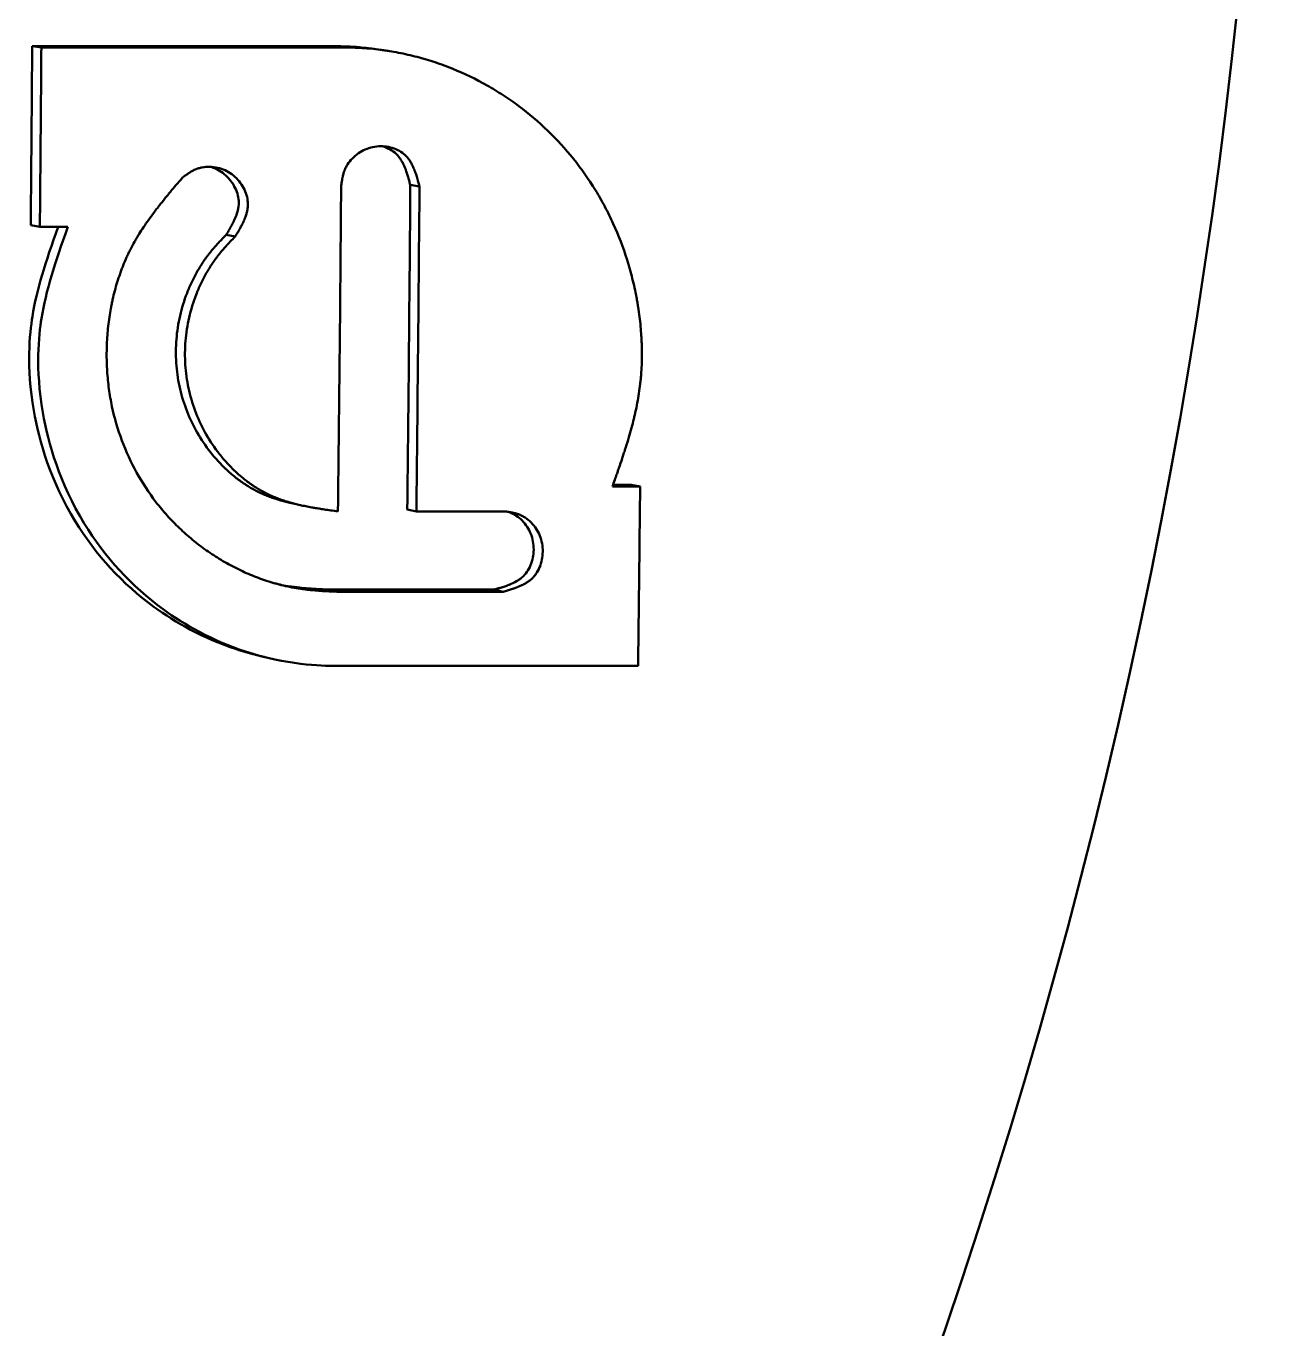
# Model space of a CAD drawing. Header units: millimetres. Extents: x 1510 to 10524, y 7125 to 13164.
# Drawn here: x 5018.363 to 5021.382, y 10989.969 to 10993.131 of the extents above; entities that cross this region are included whole.
import ezdxf

# ---------------------------------------------------------------- set-up
doc = ezdxf.new("R2010")
doc.units = ezdxf.units.MM
doc.header["$LTSCALE"] = 4
doc.layers.add('Visible (ISO)', color=7, linetype='Continuous', lineweight=50)

msp = doc.modelspace()

# ---------------------------------------------------------------- linework, layer by layer
at = {"layer": 'Visible (ISO)'}
for p, q in [((5018.3778, 10993.0821), (5018.4001, 10993.079)), ((5019.2021, 10993.0762), (5019.2244, 10993.0732)), ((5019.2956, 10992.7452), (5019.3179, 10992.7418)), ((5018.3744, 10992.6474), (5018.3965, 10992.6434)), ((5018.8486, 10992.624), (5018.8708, 10992.6202)), ((5019.8313, 10992.0178), (5019.8533, 10992.0132)), ((5019.0293, 10991.9681), (5019.0073, 10991.973)), ((5019.2883, 10991.9579), (5019.3103, 10991.9531)), ((5019.0959, 10991.7632), (5019.1178, 10991.758)), ((5019.4988, 10991.7631), (5019.5207, 10991.7581)), ((5018.9408, 10991.5998), (5018.919, 10991.6053))]:
    msp.add_line(p, q, dxfattribs=at)
msp.add_arc((5006.8819, 10994.6859), 14.5, 327.76905, 32.23095, dxfattribs=at)
for centre, major_axis, ratio, start_param, end_param in [((5018.5756, 11028.5379), (-3.1098, -35.7662), 0.974939, 0.083832, 0.085764), ((5019.9742, 11026.9986), (-3.523, -34.8117), 0.975137, 0.097945, 0.099224), ((5019.9847, 11026.9986), (-3.5174, -34.8169), 0.97514, 0.097413, 0.099384)]:
    msp.add_ellipse(centre, major_axis=major_axis, ratio=ratio, start_param=start_param, end_param=end_param, dxfattribs=at)
for points, knots in [([(5018.3744, 10992.6474), (5018.375, 10992.7198), (5018.3756, 10992.7923), (5018.3768, 10992.9372), (5018.3773, 10993.0097), (5018.3778, 10993.0821)], [-0.4348886, -0.4348886, -0.4348886, -0.4348886, -0.2174651, -0.2174651, 0, 0, 0, 0]), ([(5018.3965, 10992.6434), (5018.3972, 10992.716), (5018.3978, 10992.7886), (5018.399, 10992.9338), (5018.3996, 10993.0064), (5018.4001, 10993.079)], [-0.4358337, -0.4358337, -0.4358337, -0.4358337, -0.2179169, -0.2179169, 0, 0, 0, 0]), ([(5019.1089, 10993.0821), (5019.114, 10993.082), (5019.1184, 10993.0819), (5019.1222, 10993.0819), (5019.1253, 10993.0818), (5019.1279, 10993.0818), (5019.1302, 10993.0817), (5019.1307, 10993.0817), (5019.131, 10993.0817), (5019.1317, 10993.0817), (5019.1321, 10993.0817), (5019.1327, 10993.0816), (5019.1332, 10993.0816), (5019.1337, 10993.0816), (5019.1342, 10993.0816), (5019.1346, 10993.0816), (5019.1357, 10993.0816), (5019.1366, 10993.0815), (5019.1375, 10993.0815), (5019.1397, 10993.0814), (5019.1416, 10993.0813), (5019.1433, 10993.0813), (5019.1472, 10993.0811), (5019.1502, 10993.081), (5019.1545, 10993.0807), (5019.1582, 10993.0805), (5019.162, 10993.0802), (5019.1658, 10993.0799), (5019.1696, 10993.0796), (5019.1733, 10993.0793), (5019.1771, 10993.079), (5019.1847, 10993.0783), (5019.1925, 10993.0774), (5019.2, 10993.0764), (5019.2007, 10993.0763), (5019.2014, 10993.0763), (5019.2021, 10993.0762)], [0, 0, 0, 0, 0.0078125, 0.0078125, 0.0078125, 0.01415617, 0.01415617, 0.01415617, 0.015625, 0.015625, 0.015625, 0.01628865, 0.01628865, 0.01628865, 0.0169933, 0.0169933, 0.0169933, 0.01854451, 0.01854451, 0.01854451, 0.02234058, 0.02234058, 0.02234058, 0.03125, 0.03125, 0.03125, 0.03903103, 0.03903103, 0.03903103, 0.0468777, 0.0468777, 0.0468777, 0.0625, 0.0625, 0.0625, 0.0640165, 0.0640165, 0.0640165, 0.0640165]), ([(5019.1312, 10993.0792), (5019.1413, 10993.079), (5019.1488, 10993.0789), (5019.154, 10993.0787), (5019.1543, 10993.0787), (5019.155, 10993.0787), (5019.1555, 10993.0787), (5019.156, 10993.0787), (5019.1565, 10993.0787), (5019.1569, 10993.0787), (5019.1579, 10993.0786), (5019.1589, 10993.0786), (5019.1598, 10993.0786), (5019.1618, 10993.0785), (5019.1637, 10993.0784), (5019.1656, 10993.0784), (5019.1694, 10993.0782), (5019.1731, 10993.078), (5019.1768, 10993.0778), (5019.1805, 10993.0776), (5019.1843, 10993.0773), (5019.1881, 10993.077), (5019.1919, 10993.0767), (5019.1956, 10993.0764), (5019.1994, 10993.0761), (5019.207, 10993.0753), (5019.2146, 10993.0745), (5019.2223, 10993.0735), (5019.2261, 10993.073), (5019.2298, 10993.0725), (5019.2335, 10993.072), (5019.2372, 10993.0715), (5019.241, 10993.0709), (5019.2447, 10993.0703), (5019.2522, 10993.0691), (5019.2597, 10993.0677), (5019.2672, 10993.0663), (5019.2822, 10993.0633), (5019.2971, 10993.0599), (5019.3121, 10993.0559), (5019.3159, 10993.055), (5019.3195, 10993.054), (5019.3231, 10993.0529), (5019.3268, 10993.0519), (5019.3305, 10993.0508), (5019.3341, 10993.0498), (5019.3414, 10993.0476), (5019.3486, 10993.0453), (5019.3559, 10993.0429), (5019.3703, 10993.0381), (5019.3846, 10993.0328), (5019.3987, 10993.027), (5019.427, 10993.0155), (5019.4547, 10993.0022), (5019.4818, 10992.9869), (5019.4885, 10992.9831), (5019.4951, 10992.9792), (5019.5016, 10992.9753), (5019.5082, 10992.9713), (5019.5147, 10992.9672), (5019.5211, 10992.9631), (5019.5339, 10992.9547), (5019.5465, 10992.946), (5019.5587, 10992.9368), (5019.5833, 10992.9185), (5019.6067, 10992.8986), (5019.629, 10992.877), (5019.6513, 10992.8555), (5019.6721, 10992.8328), (5019.6914, 10992.8087), (5019.7107, 10992.7847), (5019.7286, 10992.7594), (5019.7449, 10992.7328), (5019.749, 10992.7262), (5019.7528, 10992.7197), (5019.7566, 10992.713), (5019.7605, 10992.7063), (5019.7642, 10992.6996), (5019.7678, 10992.6928), (5019.775, 10992.6792), (5019.7818, 10992.6653), (5019.7882, 10992.6512), (5019.801, 10992.623), (5019.8122, 10992.5937), (5019.8217, 10992.5635), (5019.8229, 10992.5597), (5019.824, 10992.556), (5019.8251, 10992.5523), (5019.8262, 10992.5486), (5019.8273, 10992.5448), (5019.8284, 10992.541), (5019.8305, 10992.5335), (5019.8325, 10992.526), (5019.8344, 10992.5184), (5019.8382, 10992.5032), (5019.8416, 10992.4879), (5019.8445, 10992.4724), (5019.8452, 10992.4685), (5019.8459, 10992.4645), (5019.8466, 10992.4606), (5019.8473, 10992.4567), (5019.8479, 10992.4528), (5019.8485, 10992.4489), (5019.8498, 10992.441), (5019.8509, 10992.4332), (5019.8519, 10992.4254), (5019.8538, 10992.4098), (5019.8553, 10992.3943), (5019.8562, 10992.3789), (5019.8564, 10992.3769), (5019.8565, 10992.3749), (5019.8566, 10992.3729), (5019.8567, 10992.3709), (5019.8568, 10992.3689), (5019.8569, 10992.3669), (5019.8571, 10992.3629), (5019.8572, 10992.359), (5019.8573, 10992.355), (5019.8576, 10992.3471), (5019.8576, 10992.3392), (5019.8576, 10992.3314), (5019.8575, 10992.3157), (5019.8569, 10992.3003), (5019.8557, 10992.285), (5019.8554, 10992.2812), (5019.8551, 10992.2775), (5019.8547, 10992.2738), (5019.8543, 10992.27), (5019.8539, 10992.2662), (5019.8535, 10992.2624), (5019.8526, 10992.2549), (5019.8516, 10992.2472), (5019.8504, 10992.2395), (5019.8481, 10992.2242), (5019.8451, 10992.2086), (5019.8416, 10992.1928), (5019.8415, 10992.1923), (5019.8414, 10992.1919), (5019.8413, 10992.1915), (5019.8412, 10992.1911), (5019.8411, 10992.1907), (5019.841, 10992.1903), (5019.8408, 10992.1894), (5019.8406, 10992.1886), (5019.8404, 10992.1877), (5019.84, 10992.186), (5019.8396, 10992.1843), (5019.8392, 10992.1826), (5019.8384, 10992.1792), (5019.8375, 10992.1757), (5019.8366, 10992.1721), (5019.8349, 10992.165), (5019.8329, 10992.1577), (5019.8308, 10992.1502), (5019.8267, 10992.1351), (5019.8219, 10992.1192), (5019.8166, 10992.1025), (5019.8164, 10992.102), (5019.8163, 10992.1017), (5019.8162, 10992.1013), (5019.816, 10992.1009), (5019.8159, 10992.1005), (5019.8158, 10992.1), (5019.8155, 10992.0992), (5019.8152, 10992.0984), (5019.815, 10992.0975), (5019.8144, 10992.0959), (5019.8139, 10992.0942), (5019.8133, 10992.0924), (5019.8121, 10992.0889), (5019.811, 10992.0853), (5019.8097, 10992.0816), (5019.8072, 10992.0742), (5019.8045, 10992.0662), (5019.8016, 10992.0578), (5019.8016, 10992.0577), (5019.8016, 10992.0577), (5019.8016, 10992.0577), (5019.8015, 10992.0575), (5019.8014, 10992.0571), (5019.8012, 10992.0567), (5019.8011, 10992.0562), (5019.8009, 10992.0558), (5019.8008, 10992.0553), (5019.8004, 10992.0543), (5019.8, 10992.0532), (5019.7996, 10992.0519), (5019.7987, 10992.0494), (5019.7976, 10992.0463), (5019.7963, 10992.0425), (5019.7937, 10992.0351), (5019.7903, 10992.0253), (5019.786, 10992.0132)], [0, 0, 0, 0, 0.015625, 0.015625, 0.015625, 0.016602, 0.016602, 0.016602, 0.017578, 0.017578, 0.017578, 0.019531, 0.019531, 0.019531, 0.023438, 0.023438, 0.023438, 0.03125, 0.03125, 0.03125, 0.039062, 0.039062, 0.039062, 0.046875, 0.046875, 0.046875, 0.0625, 0.0625, 0.0625, 0.070312, 0.070312, 0.070312, 0.078125, 0.078125, 0.078125, 0.09375, 0.09375, 0.09375, 0.125, 0.125, 0.125, 0.132812, 0.132812, 0.132812, 0.140625, 0.140625, 0.140625, 0.15625, 0.15625, 0.15625, 0.1875, 0.1875, 0.1875, 0.25, 0.25, 0.25, 0.265625, 0.265625, 0.265625, 0.28125, 0.28125, 0.28125, 0.3125, 0.3125, 0.3125, 0.375, 0.375, 0.375, 0.4375, 0.4375, 0.4375, 0.5, 0.5, 0.5, 0.515625, 0.515625, 0.515625, 0.53125, 0.53125, 0.53125, 0.5625, 0.5625, 0.5625, 0.625, 0.625, 0.625, 0.632812, 0.632812, 0.632812, 0.640625, 0.640625, 0.640625, 0.65625, 0.65625, 0.65625, 0.6875, 0.6875, 0.6875, 0.695312, 0.695312, 0.695312, 0.703125, 0.703125, 0.703125, 0.71875, 0.71875, 0.71875, 0.75, 0.75, 0.75, 0.753906, 0.753906, 0.753906, 0.757812, 0.757812, 0.757812, 0.765625, 0.765625, 0.765625, 0.78125, 0.78125, 0.78125, 0.8125, 0.8125, 0.8125, 0.820312, 0.820312, 0.820312, 0.828125, 0.828125, 0.828125, 0.84375, 0.84375, 0.84375, 0.875, 0.875, 0.875, 0.875977, 0.875977, 0.875977, 0.876953, 0.876953, 0.876953, 0.878906, 0.878906, 0.878906, 0.882812, 0.882812, 0.882812, 0.890625, 0.890625, 0.890625, 0.90625, 0.90625, 0.90625, 0.9375, 0.9375, 0.9375, 0.938477, 0.938477, 0.938477, 0.939453, 0.939453, 0.939453, 0.941406, 0.941406, 0.941406, 0.945312, 0.945312, 0.945312, 0.953125, 0.953125, 0.953125, 0.96875, 0.96875, 0.96875, 0.968872, 0.968872, 0.968872, 0.970703, 0.970703, 0.970703, 0.972656, 0.972656, 0.972656, 0.976562, 0.976562, 0.976562, 0.984375, 0.984375, 0.984375, 1, 1, 1, 1]), ([(5019.1277, 10992.7417), (5019.1282, 10992.7459), (5019.1287, 10992.7495), (5019.1292, 10992.7526), (5019.1294, 10992.7541), (5019.1296, 10992.7555), (5019.1298, 10992.7568), (5019.1299, 10992.7575), (5019.13, 10992.7581), (5019.1301, 10992.7586), (5019.1302, 10992.7592), (5019.1302, 10992.7594), (5019.1304, 10992.7603), (5019.1304, 10992.7606), (5019.1305, 10992.7612), (5019.1306, 10992.7616), (5019.1307, 10992.762), (5019.1308, 10992.7624), (5019.1309, 10992.7628), (5019.131, 10992.7638), (5019.1312, 10992.7645), (5019.1314, 10992.7652), (5019.1317, 10992.767), (5019.132, 10992.7681), (5019.1324, 10992.7699), (5019.1328, 10992.7714), (5019.1332, 10992.7728), (5019.1337, 10992.7742), (5019.1341, 10992.7756), (5019.1345, 10992.7768), (5019.135, 10992.7782), (5019.1352, 10992.7789), (5019.1355, 10992.7797), (5019.1358, 10992.7804), (5019.1361, 10992.7811), (5019.1364, 10992.7818), (5019.1367, 10992.7825), (5019.1373, 10992.7839), (5019.1379, 10992.7853), (5019.1386, 10992.7867), (5019.1399, 10992.7895), (5019.1414, 10992.7922), (5019.1431, 10992.7948), (5019.1464, 10992.8), (5019.1502, 10992.8049), (5019.1549, 10992.8097), (5019.1594, 10992.8144), (5019.1642, 10992.8185), (5019.1695, 10992.8222), (5019.1747, 10992.8258), (5019.1803, 10992.829), (5019.1862, 10992.8315), (5019.198, 10992.8367), (5019.2107, 10992.8393), (5019.2237, 10992.8393), (5019.2303, 10992.8393), (5019.2366, 10992.8387), (5019.2428, 10992.8375), (5019.2489, 10992.8363), (5019.2549, 10992.8344), (5019.2607, 10992.832), (5019.2664, 10992.8296), (5019.2717, 10992.8266), (5019.2765, 10992.8231), (5019.2788, 10992.8213), (5019.2811, 10992.8194), (5019.2832, 10992.8174), (5019.2843, 10992.8164), (5019.2853, 10992.8154), (5019.2863, 10992.8143), (5019.2873, 10992.8132), (5019.2884, 10992.812), (5019.2892, 10992.811), (5019.2897, 10992.8104), (5019.29, 10992.81), (5019.2904, 10992.8094), (5019.2908, 10992.8089), (5019.2912, 10992.8084), (5019.2916, 10992.8078), (5019.2924, 10992.8068), (5019.2932, 10992.8056), (5019.294, 10992.8045), (5019.2956, 10992.8021), (5019.2971, 10992.7996), (5019.2985, 10992.797), (5019.2999, 10992.7943), (5019.3013, 10992.7915), (5019.3027, 10992.7885), (5019.3033, 10992.7871), (5019.304, 10992.7855), (5019.3046, 10992.784), (5019.305, 10992.7832), (5019.3053, 10992.7824), (5019.3056, 10992.7816), (5019.3059, 10992.7808), (5019.3063, 10992.7798), (5019.3065, 10992.7791), (5019.3067, 10992.7787), (5019.3068, 10992.7785), (5019.3069, 10992.7781), (5019.307, 10992.7778), (5019.3071, 10992.7775), (5019.3073, 10992.7771), (5019.3075, 10992.7765), (5019.3078, 10992.7758), (5019.308, 10992.775), (5019.3085, 10992.7736), (5019.309, 10992.7721), (5019.3095, 10992.7706), (5019.31, 10992.7691), (5019.3105, 10992.7675), (5019.311, 10992.7659), (5019.3113, 10992.7651), (5019.3115, 10992.7642), (5019.3118, 10992.7634), (5019.3119, 10992.763), (5019.3121, 10992.7625), (5019.3122, 10992.7621), (5019.3123, 10992.7617), (5019.3125, 10992.761), (5019.3126, 10992.7608), (5019.3128, 10992.7601), (5019.3128, 10992.7599), (5019.313, 10992.7592), (5019.3132, 10992.7587), (5019.3134, 10992.758), (5019.3136, 10992.7574), (5019.3139, 10992.7562), (5019.3143, 10992.7547), (5019.3148, 10992.753), (5019.3157, 10992.7498), (5019.3168, 10992.7457), (5019.3179, 10992.7418)], [0, 0, 0, 0, 0.03125, 0.03125, 0.03125, 0.046875, 0.046875, 0.046875, 0.054688, 0.054688, 0.054688, 0.0625, 0.0625, 0.0625, 0.065033, 0.065033, 0.065033, 0.067931, 0.067931, 0.067931, 0.075252, 0.075252, 0.075252, 0.093738, 0.093738, 0.093738, 0.109375, 0.109375, 0.109375, 0.125, 0.125, 0.125, 0.132067, 0.132067, 0.132067, 0.13929, 0.13929, 0.13929, 0.154178, 0.154178, 0.154178, 0.185452, 0.185452, 0.185452, 0.25, 0.25, 0.25, 0.312576, 0.312576, 0.312576, 0.375, 0.375, 0.375, 0.5, 0.5, 0.5, 0.562663, 0.562663, 0.562663, 0.625, 0.625, 0.625, 0.6875, 0.6875, 0.6875, 0.71875, 0.71875, 0.71875, 0.734375, 0.734375, 0.734375, 0.75, 0.75, 0.75, 0.758573, 0.758573, 0.758573, 0.766694, 0.766694, 0.766694, 0.782157, 0.782157, 0.782157, 0.8125, 0.8125, 0.8125, 0.84375, 0.84375, 0.84375, 0.859375, 0.859375, 0.859375, 0.867187, 0.867187, 0.867187, 0.875, 0.875, 0.875, 0.879597, 0.879597, 0.879597, 0.883753, 0.883753, 0.883753, 0.891401, 0.891401, 0.891401, 0.90625, 0.90625, 0.90625, 0.921875, 0.921875, 0.921875, 0.929687, 0.929687, 0.929687, 0.933594, 0.933594, 0.933594, 0.9375, 0.9375, 0.9375, 0.948504, 0.948504, 0.948504, 0.957072, 0.957072, 0.957072, 0.971747, 0.971747, 0.971747, 1, 1, 1, 1]), ([(5019.2271, 10992.8392), (5019.231, 10992.8382), (5019.2347, 10992.8369), (5019.2384, 10992.8353), (5019.25, 10992.8304), (5019.2595, 10992.8235), (5019.267, 10992.8143), (5019.2674, 10992.8138), (5019.2678, 10992.8133), (5019.2682, 10992.8128), (5019.2686, 10992.8123), (5019.269, 10992.8117), (5019.2694, 10992.8112), (5019.2702, 10992.8101), (5019.271, 10992.809), (5019.2718, 10992.8078), (5019.2733, 10992.8055), (5019.2748, 10992.803), (5019.2762, 10992.8004), (5019.2791, 10992.7951), (5019.2818, 10992.7891), (5019.2843, 10992.7825), (5019.2844, 10992.7821), (5019.2845, 10992.7819), (5019.2847, 10992.7816), (5019.2848, 10992.7812), (5019.2849, 10992.7809), (5019.285, 10992.7805), (5019.2853, 10992.7799), (5019.2855, 10992.7792), (5019.2858, 10992.7785), (5019.2863, 10992.777), (5019.2868, 10992.7756), (5019.2873, 10992.774), (5019.2883, 10992.771), (5019.2893, 10992.7677), (5019.2903, 10992.7642), (5019.2906, 10992.7634), (5019.2906, 10992.7632), (5019.2908, 10992.7626), (5019.291, 10992.7621), (5019.2912, 10992.7614), (5019.2913, 10992.7608), (5019.2917, 10992.7595), (5019.2921, 10992.7581), (5019.2926, 10992.7565), (5019.2934, 10992.7533), (5019.2945, 10992.7496), (5019.2956, 10992.7452)], [0.5851603, 0.5851603, 0.5851603, 0.5851603, 0.625, 0.625, 0.625, 0.75, 0.75, 0.75, 0.7578125, 0.7578125, 0.7578125, 0.765625, 0.765625, 0.765625, 0.78125, 0.78125, 0.78125, 0.8125, 0.8125, 0.8125, 0.875, 0.875, 0.875, 0.8789062, 0.8789062, 0.8789062, 0.8828125, 0.8828125, 0.8828125, 0.890625, 0.890625, 0.890625, 0.90625, 0.90625, 0.90625, 0.9375, 0.9375, 0.9375, 0.9453125, 0.9453125, 0.9453125, 0.953125, 0.953125, 0.953125, 0.96875, 0.96875, 0.96875, 1, 1, 1, 1]), ([(5018.7424, 10992.763), (5018.7457, 10992.7654), (5018.7486, 10992.7676), (5018.7511, 10992.7694), (5018.7523, 10992.7703), (5018.7535, 10992.7711), (5018.7545, 10992.7718), (5018.755, 10992.7722), (5018.7556, 10992.7725), (5018.756, 10992.7729), (5018.7565, 10992.7732), (5018.7567, 10992.7733), (5018.7574, 10992.7738), (5018.7576, 10992.7739), (5018.7581, 10992.7743), (5018.7585, 10992.7745), (5018.7588, 10992.7747), (5018.7592, 10992.7749), (5018.7595, 10992.7751), (5018.7603, 10992.7757), (5018.761, 10992.7761), (5018.7616, 10992.7764), (5018.7631, 10992.7773), (5018.764, 10992.7779), (5018.7656, 10992.7788), (5018.7669, 10992.7795), (5018.7682, 10992.7802), (5018.7695, 10992.7809), (5018.7708, 10992.7815), (5018.7719, 10992.7821), (5018.7733, 10992.7827), (5018.7739, 10992.7829), (5018.7747, 10992.7833), (5018.7754, 10992.7835), (5018.7761, 10992.7838), (5018.7768, 10992.7841), (5018.7775, 10992.7843), (5018.7789, 10992.7849), (5018.7803, 10992.7854), (5018.7817, 10992.7858), (5018.7847, 10992.7867), (5018.7876, 10992.7874), (5018.7905, 10992.788), (5018.7965, 10992.7891), (5018.8026, 10992.7896), (5018.8092, 10992.7894), (5018.8155, 10992.7892), (5018.8217, 10992.7884), (5018.8279, 10992.787), (5018.834, 10992.7856), (5018.8401, 10992.7835), (5018.8459, 10992.7809), (5018.8575, 10992.7755), (5018.8679, 10992.7678), (5018.8768, 10992.758), (5018.8812, 10992.7531), (5018.885, 10992.7479), (5018.8883, 10992.7424), (5018.8916, 10992.737), (5018.8943, 10992.7312), (5018.8965, 10992.7252), (5018.8987, 10992.7192), (5018.9001, 10992.7132), (5018.9008, 10992.7072), (5018.9013, 10992.7027), (5018.9015, 10992.6982), (5018.9012, 10992.6938), (5018.9011, 10992.6923), (5018.9009, 10992.6906), (5018.9008, 10992.6893), (5018.9007, 10992.6886), (5018.9006, 10992.688), (5018.9005, 10992.6873), (5018.9004, 10992.6867), (5018.9003, 10992.686), (5018.9002, 10992.6853), (5018.9, 10992.684), (5018.8997, 10992.6826), (5018.8994, 10992.6812), (5018.8988, 10992.6785), (5018.898, 10992.6756), (5018.8971, 10992.6727), (5018.8962, 10992.6698), (5018.8951, 10992.6668), (5018.8939, 10992.6638), (5018.8933, 10992.6623), (5018.8926, 10992.6607), (5018.8919, 10992.6592), (5018.8916, 10992.6584), (5018.8912, 10992.6576), (5018.8909, 10992.6568), (5018.8905, 10992.656), (5018.8901, 10992.655), (5018.8898, 10992.6544), (5018.8896, 10992.654), (5018.8895, 10992.6538), (5018.8893, 10992.6535), (5018.8892, 10992.6531), (5018.889, 10992.6528), (5018.8888, 10992.6525), (5018.8885, 10992.6519), (5018.8882, 10992.6512), (5018.8879, 10992.6505), (5018.8872, 10992.6491), (5018.8864, 10992.6477), (5018.8857, 10992.6463), (5018.885, 10992.6449), (5018.8842, 10992.6434), (5018.8834, 10992.6419), (5018.8829, 10992.6412), (5018.8825, 10992.6404), (5018.8821, 10992.6396), (5018.8819, 10992.6392), (5018.8817, 10992.6388), (5018.8814, 10992.6384), (5018.8812, 10992.6381), (5018.8809, 10992.6375), (5018.8808, 10992.6373), (5018.8804, 10992.6366), (5018.8803, 10992.6364), (5018.8799, 10992.6358), (5018.8797, 10992.6353), (5018.8794, 10992.6348), (5018.879, 10992.6341), (5018.8784, 10992.6331), (5018.8776, 10992.6318), (5018.8767, 10992.6303), (5018.875, 10992.6274), (5018.8729, 10992.6237), (5018.8708, 10992.6202)], [0, 0, 0, 0, 0.03125, 0.03125, 0.03125, 0.046875, 0.046875, 0.046875, 0.054687, 0.054687, 0.054687, 0.0625, 0.0625, 0.0625, 0.065039, 0.065039, 0.065039, 0.067943, 0.067943, 0.067943, 0.07527, 0.07527, 0.07527, 0.093734, 0.093734, 0.093734, 0.109375, 0.109375, 0.109375, 0.125, 0.125, 0.125, 0.132089, 0.132089, 0.132089, 0.139326, 0.139326, 0.139326, 0.154222, 0.154222, 0.154222, 0.185451, 0.185451, 0.185451, 0.25, 0.25, 0.25, 0.312616, 0.312616, 0.312616, 0.375, 0.375, 0.375, 0.5, 0.5, 0.5, 0.562682, 0.562682, 0.562682, 0.625, 0.625, 0.625, 0.6875, 0.6875, 0.6875, 0.734375, 0.734375, 0.734375, 0.75, 0.75, 0.75, 0.758559, 0.758559, 0.758559, 0.766676, 0.766676, 0.766676, 0.782143, 0.782143, 0.782143, 0.8125, 0.8125, 0.8125, 0.84375, 0.84375, 0.84375, 0.859375, 0.859375, 0.859375, 0.867187, 0.867187, 0.867187, 0.875, 0.875, 0.875, 0.879595, 0.879595, 0.879595, 0.88375, 0.88375, 0.88375, 0.891399, 0.891399, 0.891399, 0.90625, 0.90625, 0.90625, 0.921875, 0.921875, 0.921875, 0.929688, 0.929688, 0.929688, 0.933594, 0.933594, 0.933594, 0.9375, 0.9375, 0.9375, 0.948508, 0.948508, 0.948508, 0.957076, 0.957076, 0.957076, 0.97175, 0.97175, 0.97175, 1, 1, 1, 1]), ([(5018.8102, 10992.7894), (5018.8148, 10992.7881), (5018.8193, 10992.7864), (5018.8237, 10992.7844), (5018.8354, 10992.779), (5018.8456, 10992.7715), (5018.8546, 10992.7616), (5018.859, 10992.7566), (5018.8628, 10992.7515), (5018.8661, 10992.746), (5018.8694, 10992.7406), (5018.8721, 10992.7348), (5018.8743, 10992.7288), (5018.8786, 10992.7168), (5018.8801, 10992.7049), (5018.8786, 10992.693), (5018.8785, 10992.6923), (5018.8784, 10992.6917), (5018.8783, 10992.691), (5018.8782, 10992.6904), (5018.8781, 10992.6897), (5018.878, 10992.689), (5018.8778, 10992.6877), (5018.8775, 10992.6863), (5018.8772, 10992.6849), (5018.8766, 10992.6822), (5018.8758, 10992.6793), (5018.8749, 10992.6764), (5018.873, 10992.6706), (5018.8706, 10992.6645), (5018.8676, 10992.6582), (5018.8674, 10992.6578), (5018.8673, 10992.6575), (5018.8671, 10992.6572), (5018.867, 10992.6569), (5018.8668, 10992.6566), (5018.8667, 10992.6562), (5018.8663, 10992.6556), (5018.866, 10992.6549), (5018.8657, 10992.6542), (5018.865, 10992.6529), (5018.8643, 10992.6515), (5018.8635, 10992.6501), (5018.862, 10992.6472), (5018.8604, 10992.6442), (5018.8586, 10992.6411), (5018.8582, 10992.6403), (5018.8581, 10992.6401), (5018.8578, 10992.6396), (5018.8575, 10992.6391), (5018.8572, 10992.6385), (5018.8568, 10992.6379), (5018.8561, 10992.6368), (5018.8554, 10992.6355), (5018.8546, 10992.6341), (5018.8529, 10992.6312), (5018.8509, 10992.6279), (5018.8486, 10992.624)], [0.3281197, 0.3281197, 0.3281197, 0.3281197, 0.375, 0.375, 0.375, 0.5, 0.5, 0.5, 0.5625, 0.5625, 0.5625, 0.625, 0.625, 0.625, 0.75, 0.75, 0.75, 0.7578125, 0.7578125, 0.7578125, 0.765625, 0.765625, 0.765625, 0.78125, 0.78125, 0.78125, 0.8125, 0.8125, 0.8125, 0.875, 0.875, 0.875, 0.8789062, 0.8789062, 0.8789062, 0.8828125, 0.8828125, 0.8828125, 0.890625, 0.890625, 0.890625, 0.90625, 0.90625, 0.90625, 0.9375, 0.9375, 0.9375, 0.9453125, 0.9453125, 0.9453125, 0.953125, 0.953125, 0.953125, 0.96875, 0.96875, 0.96875, 1, 1, 1, 1]), ([(5019.1178, 10991.758), (5019.1083, 10991.7584), (5019.1, 10991.7589), (5019.093, 10991.7593), (5019.0895, 10991.7595), (5019.0863, 10991.7597), (5019.0835, 10991.7598), (5019.082, 10991.7599), (5019.0806, 10991.76), (5019.0794, 10991.7601), (5019.0787, 10991.7601), (5019.0781, 10991.7602), (5019.0775, 10991.7602), (5019.077, 10991.7603), (5019.0766, 10991.7603), (5019.0762, 10991.7603), (5019.0748, 10991.7604), (5019.0719, 10991.7606), (5019.0696, 10991.7608), (5019.0641, 10991.7612), (5019.0587, 10991.7617), (5019.0536, 10991.7622), (5019.0501, 10991.7626), (5019.0468, 10991.7629), (5019.0435, 10991.7633), (5019.0418, 10991.7635), (5019.0402, 10991.7637), (5019.0386, 10991.7639), (5019.0378, 10991.764), (5019.037, 10991.7641), (5019.0363, 10991.7642), (5019.0355, 10991.7643), (5019.0348, 10991.7644), (5019.0339, 10991.7645), (5019.0202, 10991.7663), (5019.0064, 10991.7688), (5018.9928, 10991.7719), (5018.9859, 10991.7734), (5018.9791, 10991.7751), (5018.9723, 10991.777), (5018.9689, 10991.7779), (5018.9655, 10991.7788), (5018.9621, 10991.7798), (5018.9587, 10991.7808), (5018.9552, 10991.7819), (5018.9519, 10991.7829), (5018.9385, 10991.7872), (5018.9253, 10991.7919), (5018.9122, 10991.7973), (5018.9057, 10991.7999), (5018.8992, 10991.8027), (5018.8927, 10991.8056), (5018.8863, 10991.8086), (5018.8798, 10991.8117), (5018.8734, 10991.8149), (5018.8608, 10991.8212), (5018.8484, 10991.828), (5018.8363, 10991.8353), (5018.8241, 10991.8426), (5018.8124, 10991.8502), (5018.8007, 10991.8585), (5018.789, 10991.8667), (5018.7777, 10991.8753), (5018.7669, 10991.8843), (5018.7614, 10991.8888), (5018.756, 10991.8934), (5018.7507, 10991.8981), (5018.7454, 10991.9028), (5018.7403, 10991.9076), (5018.7352, 10991.9125), (5018.7249, 10991.9223), (5018.715, 10991.9325), (5018.7055, 10991.9431), (5018.696, 10991.9536), (5018.687, 10991.9645), (5018.6783, 10991.9758), (5018.6436, 10992.0209), (5018.6156, 10992.0716), (5018.5955, 10992.1254), (5018.5855, 10992.1523), (5018.5775, 10992.1798), (5018.5715, 10992.2078), (5018.5686, 10992.2218), (5018.5661, 10992.236), (5018.5641, 10992.2503), (5018.5632, 10992.2575), (5018.5623, 10992.2647), (5018.5616, 10992.2719), (5018.5609, 10992.2791), (5018.5603, 10992.2865), (5018.5598, 10992.2937), (5018.5589, 10992.3081), (5018.5585, 10992.3225), (5018.5586, 10992.337), (5018.5586, 10992.3443), (5018.5588, 10992.3515), (5018.5591, 10992.3588), (5018.5594, 10992.366), (5018.5598, 10992.3732), (5018.5604, 10992.3806), (5018.5615, 10992.3953), (5018.5631, 10992.4099), (5018.5652, 10992.4243), (5018.5663, 10992.4315), (5018.5675, 10992.4386), (5018.5688, 10992.4458), (5018.5695, 10992.4493), (5018.5702, 10992.4529), (5018.5709, 10992.4564), (5018.5712, 10992.4582), (5018.5716, 10992.4599), (5018.572, 10992.4617), (5018.5724, 10992.4634), (5018.5727, 10992.4651), (5018.5731, 10992.467), (5018.5763, 10992.4813), (5018.5801, 10992.4956), (5018.5844, 10992.5094), (5018.5865, 10992.5164), (5018.5888, 10992.5232), (5018.5911, 10992.5299), (5018.5923, 10992.5333), (5018.5935, 10992.5367), (5018.5948, 10992.54), (5018.596, 10992.5433), (5018.5973, 10992.5466), (5018.5986, 10992.5499), (5018.6013, 10992.5566), (5018.6041, 10992.5632), (5018.6071, 10992.5698), (5018.6086, 10992.5731), (5018.6101, 10992.5763), (5018.6117, 10992.5796), (5018.6131, 10992.5826), (5018.6146, 10992.5857), (5018.6162, 10992.5887), (5018.6194, 10992.595), (5018.6228, 10992.6014), (5018.6263, 10992.6076), (5018.6281, 10992.6108), (5018.6299, 10992.6139), (5018.6317, 10992.617), (5018.6327, 10992.6186), (5018.6336, 10992.6201), (5018.6345, 10992.6217), (5018.635, 10992.6225), (5018.6355, 10992.6232), (5018.636, 10992.624), (5018.6362, 10992.6244), (5018.6365, 10992.6248), (5018.6367, 10992.6252), (5018.6369, 10992.6256), (5018.6372, 10992.626), (5018.6374, 10992.6264), (5018.6442, 10992.6372), (5018.6517, 10992.6485), (5018.66, 10992.6602), (5018.6641, 10992.666), (5018.6684, 10992.6719), (5018.673, 10992.6779), (5018.6752, 10992.681), (5018.6776, 10992.684), (5018.6799, 10992.6871), (5018.6811, 10992.6886), (5018.6823, 10992.6901), (5018.6835, 10992.6917), (5018.6841, 10992.6925), (5018.6847, 10992.6932), (5018.6853, 10992.694), (5018.6856, 10992.6944), (5018.6859, 10992.6948), (5018.6862, 10992.6952), (5018.6865, 10992.6956), (5018.6869, 10992.6961), (5018.6872, 10992.6964), (5018.6908, 10992.7009), (5018.6951, 10992.7063), (5018.7, 10992.7124), (5018.7022, 10992.7151), (5018.7045, 10992.718), (5018.707, 10992.7209), (5018.7082, 10992.7224), (5018.7094, 10992.7239), (5018.7107, 10992.7254), (5018.7113, 10992.7261), (5018.7119, 10992.7269), (5018.7125, 10992.7276), (5018.7128, 10992.728), (5018.7132, 10992.7284), (5018.7135, 10992.7287), (5018.7138, 10992.7291), (5018.7142, 10992.7296), (5018.7144, 10992.7299), (5018.7214, 10992.7383), (5018.7311, 10992.7497), (5018.7424, 10992.763)], [0, 0, 0, 0, 0.015619, 0.015619, 0.015619, 0.023432, 0.023432, 0.023432, 0.02734, 0.02734, 0.02734, 0.029295, 0.029295, 0.029295, 0.030761, 0.030761, 0.030761, 0.035403, 0.035403, 0.035403, 0.046869, 0.046869, 0.046869, 0.054683, 0.054683, 0.054683, 0.058591, 0.058591, 0.058591, 0.060546, 0.060546, 0.060546, 0.0625, 0.0625, 0.0625, 0.093748, 0.093748, 0.093748, 0.109374, 0.109374, 0.109374, 0.117187, 0.117187, 0.117187, 0.125, 0.125, 0.125, 0.156251, 0.156251, 0.156251, 0.171875, 0.171875, 0.171875, 0.1875, 0.1875, 0.1875, 0.21875, 0.21875, 0.21875, 0.25, 0.25, 0.25, 0.280916, 0.280916, 0.280916, 0.296476, 0.296476, 0.296476, 0.312179, 0.312179, 0.312179, 0.343684, 0.343684, 0.343684, 0.375, 0.375, 0.375, 0.5, 0.5, 0.5, 0.5625, 0.5625, 0.5625, 0.59375, 0.59375, 0.59375, 0.609375, 0.609375, 0.609375, 0.625, 0.625, 0.625, 0.65625, 0.65625, 0.65625, 0.671875, 0.671875, 0.671875, 0.6875, 0.6875, 0.6875, 0.71875, 0.71875, 0.71875, 0.734375, 0.734375, 0.734375, 0.742187, 0.742187, 0.742187, 0.746094, 0.746094, 0.746094, 0.75, 0.75, 0.75, 0.781013, 0.781013, 0.781013, 0.796604, 0.796604, 0.796604, 0.804501, 0.804501, 0.804501, 0.8125, 0.8125, 0.8125, 0.828559, 0.828559, 0.828559, 0.83643, 0.83643, 0.83643, 0.84375, 0.84375, 0.84375, 0.859368, 0.859368, 0.859368, 0.867139, 0.867139, 0.867139, 0.871058, 0.871058, 0.871058, 0.873026, 0.873026, 0.873026, 0.874015, 0.874015, 0.874015, 0.875, 0.875, 0.875, 0.90625, 0.90625, 0.90625, 0.921875, 0.921875, 0.921875, 0.929687, 0.929687, 0.929687, 0.933594, 0.933594, 0.933594, 0.935547, 0.935547, 0.935547, 0.936523, 0.936523, 0.936523, 0.9375, 0.9375, 0.9375, 0.955036, 0.955036, 0.955036, 0.962909, 0.962909, 0.962909, 0.966722, 0.966722, 0.966722, 0.968606, 0.968606, 0.968606, 0.969543, 0.969543, 0.969543, 0.970477, 0.970477, 0.970477, 1, 1, 1, 1]), ([(5019.2956, 10992.7452), (5019.2946, 10992.6142), (5019.2935, 10992.4832), (5019.2911, 10992.2205), (5019.2897, 10992.0891), (5019.2883, 10991.9579)], [-0.7874228, -0.7874228, -0.7874228, -0.7874228, -0.3940186, -0.3940186, 0, 0, 0, 0]), ([(5019.12, 10991.9531), (5019.1215, 10992.0846), (5019.1229, 10992.2162), (5019.1255, 10992.4791), (5019.1267, 10992.6104), (5019.1277, 10992.7417)], [-0.7894233, -0.7894233, -0.7894233, -0.7894233, -0.3942943, -0.3942943, 0, 0, 0, 0]), ([(5019.3179, 10992.7418), (5019.3168, 10992.6104), (5019.3156, 10992.4791), (5019.3131, 10992.2162), (5019.3118, 10992.0846), (5019.3103, 10991.9531)], [-0.7894007, -0.7894007, -0.7894007, -0.7894007, -0.3951043, -0.3951043, 0, 0, 0, 0]), ([(5018.919, 10991.6054), (5018.9044, 10991.6091), (5018.8892, 10991.6134), (5018.7916, 10991.6454), (5018.725, 10991.6837), (5018.5973, 10991.7768), (5018.5321, 10991.8477), (5018.4226, 10992.0266), (5018.395, 10992.1228), (5018.363, 10992.3049), (5018.3718, 10992.3846), (5018.3891, 10992.4927), (5018.4099, 10992.5561), (5018.4406, 10992.6434)], [-0.7578683, -0.7578683, -0.7578683, -0.7578683, -0.7450292, -0.7450292, -0.6777444, -0.6777444, -0.5770998, -0.5770998, -0.4568505, -0.4568505, -0.2844469, -0.2844469, -0.0041841, -0.0041841, -0.0041841, -0.0041841]), ([(5019.1165, 10991.5779), (5019.0766, 10991.5785), (5018.9959, 10991.58), (5018.8134, 10991.6399), (5018.7468, 10991.6782), (5018.6191, 10991.7714), (5018.5539, 10991.8424), (5018.4445, 10992.0215), (5018.4169, 10992.1178), (5018.385, 10992.3003), (5018.3939, 10992.3801), (5018.4114, 10992.4894), (5018.4327, 10992.5539), (5018.4642, 10992.6435)], [-0.8290006, -0.8290006, -0.8290006, -0.8290006, -0.7463518, -0.7463518, -0.678972, -0.678972, -0.5781737, -0.5781737, -0.4577072, -0.4577072, -0.2849866, -0.2849866, 0, 0, 0, 0]), ([(5018.8486, 10992.624), (5018.8399, 10992.6153), (5018.8334, 10992.6085), (5018.8289, 10992.6037), (5018.8286, 10992.6034), (5018.8281, 10992.6028), (5018.8277, 10992.6024), (5018.8272, 10992.6019), (5018.8268, 10992.6014), (5018.8264, 10992.601), (5018.8256, 10992.6001), (5018.8248, 10992.5992), (5018.824, 10992.5983), (5018.8223, 10992.5965), (5018.8208, 10992.5947), (5018.8192, 10992.5929), (5018.8161, 10992.5894), (5018.8132, 10992.5858), (5018.8103, 10992.5823), (5018.8089, 10992.5805), (5018.8074, 10992.5786), (5018.806, 10992.5767), (5018.8045, 10992.5748), (5018.8031, 10992.5729), (5018.8017, 10992.571), (5018.7989, 10992.5672), (5018.7962, 10992.5634), (5018.7935, 10992.5594), (5018.7882, 10992.5515), (5018.7831, 10992.5434), (5018.7783, 10992.535), (5018.7759, 10992.5308), (5018.7737, 10992.5266), (5018.7715, 10992.5224), (5018.7693, 10992.5182), (5018.7671, 10992.5139), (5018.7651, 10992.5095), (5018.761, 10992.5009), (5018.7571, 10992.492), (5018.7536, 10992.483), (5018.7466, 10992.4649), (5018.741, 10992.4466), (5018.7367, 10992.4278), (5018.7324, 10992.409), (5018.7294, 10992.3899), (5018.7279, 10992.3709), (5018.7263, 10992.3518), (5018.7262, 10992.3327), (5018.7274, 10992.3134), (5018.7286, 10992.2942), (5018.7312, 10992.2754), (5018.7351, 10992.2569), (5018.7391, 10992.2383), (5018.7445, 10992.2201), (5018.7512, 10992.2021), (5018.7579, 10992.1842), (5018.7658, 10992.167), (5018.775, 10992.1504), (5018.7841, 10992.1338), (5018.7945, 10992.1179), (5018.8061, 10992.1026), (5018.8177, 10992.0873), (5018.8303, 10992.073), (5018.8439, 10992.0598), (5018.8473, 10992.0565), (5018.8508, 10992.0532), (5018.8543, 10992.05), (5018.8579, 10992.0468), (5018.8614, 10992.0437), (5018.8651, 10992.0407), (5018.8723, 10992.0347), (5018.8797, 10992.029), (5018.8874, 10992.0237), (5018.8893, 10992.0224), (5018.8913, 10992.021), (5018.8932, 10992.0197), (5018.8952, 10992.0184), (5018.8972, 10992.0171), (5018.8991, 10992.0159), (5018.9031, 10992.0134), (5018.9071, 10992.011), (5018.9111, 10992.0087), (5018.9192, 10992.0041), (5018.9273, 10991.9999), (5018.9356, 10991.9961), (5018.9367, 10991.9957), (5018.9376, 10991.9953), (5018.9386, 10991.9948), (5018.9396, 10991.9944), (5018.9405, 10991.994), (5018.9415, 10991.9936), (5018.9436, 10991.9927), (5018.9456, 10991.9919), (5018.9476, 10991.991), (5018.9518, 10991.9894), (5018.956, 10991.9878), (5018.9603, 10991.9863), (5018.969, 10991.9832), (5018.9781, 10991.9804), (5018.9877, 10991.9779), (5018.9883, 10991.9777), (5018.9886, 10991.9776), (5018.9891, 10991.9775), (5018.9896, 10991.9773), (5018.9901, 10991.9772), (5018.9906, 10991.9771), (5018.9916, 10991.9768), (5018.9927, 10991.9765), (5018.9937, 10991.9763), (5018.9957, 10991.9758), (5018.9978, 10991.9753), (5018.9999, 10991.9748), (5019.0023, 10991.9742), (5019.0048, 10991.9736), (5019.0073, 10991.973)], [0, 0, 0, 0, 0.03125, 0.03125, 0.03125, 0.0332031, 0.0332031, 0.0332031, 0.0351562, 0.0351562, 0.0351562, 0.0390625, 0.0390625, 0.0390625, 0.046875, 0.046875, 0.046875, 0.0625, 0.0625, 0.0625, 0.0703125, 0.0703125, 0.0703125, 0.078125, 0.078125, 0.078125, 0.09375, 0.09375, 0.09375, 0.125, 0.125, 0.125, 0.140625, 0.140625, 0.140625, 0.15625, 0.15625, 0.15625, 0.1875, 0.1875, 0.1875, 0.25, 0.25, 0.25, 0.3125, 0.3125, 0.3125, 0.375, 0.375, 0.375, 0.4375, 0.4375, 0.4375, 0.5, 0.5, 0.5, 0.5625, 0.5625, 0.5625, 0.625, 0.625, 0.625, 0.6875, 0.6875, 0.6875, 0.703125, 0.703125, 0.703125, 0.71875, 0.71875, 0.71875, 0.75, 0.75, 0.75, 0.7578125, 0.7578125, 0.7578125, 0.765625, 0.765625, 0.765625, 0.78125, 0.78125, 0.78125, 0.8125, 0.8125, 0.8125, 0.8164062, 0.8164062, 0.8164062, 0.8203125, 0.8203125, 0.8203125, 0.828125, 0.828125, 0.828125, 0.84375, 0.84375, 0.84375, 0.875, 0.875, 0.875, 0.8769531, 0.8769531, 0.8769531, 0.8789062, 0.8789062, 0.8789062, 0.8828125, 0.8828125, 0.8828125, 0.890625, 0.890625, 0.890625, 0.8995436, 0.8995436, 0.8995436, 0.8995436]), ([(5018.8708, 10992.6202), (5018.8664, 10992.6158), (5018.8626, 10992.6119), (5018.8594, 10992.6085), (5018.8577, 10992.6068), (5018.8562, 10992.6053), (5018.8548, 10992.6038), (5018.8541, 10992.6031), (5018.8535, 10992.6024), (5018.8528, 10992.6017), (5018.8525, 10992.6014), (5018.8522, 10992.6011), (5018.8519, 10992.6008), (5018.8516, 10992.6004), (5018.8515, 10992.6003), (5018.8511, 10992.5998), (5018.8508, 10992.5995), (5018.8502, 10992.5989), (5018.8498, 10992.5985), (5018.8494, 10992.598), (5018.849, 10992.5976), (5018.8486, 10992.5971), (5018.8476, 10992.5961), (5018.8468, 10992.5952), (5018.8461, 10992.5944), (5018.8444, 10992.5925), (5018.8431, 10992.5911), (5018.8414, 10992.589), (5018.8383, 10992.5855), (5018.8354, 10992.5821), (5018.8325, 10992.5784), (5018.8311, 10992.5766), (5018.8296, 10992.5746), (5018.8281, 10992.5728), (5018.8267, 10992.5709), (5018.8253, 10992.569), (5018.8239, 10992.5671), (5018.8211, 10992.5633), (5018.8184, 10992.5595), (5018.8157, 10992.5555), (5018.8103, 10992.5476), (5018.8052, 10992.5393), (5018.8005, 10992.531), (5018.7981, 10992.5268), (5018.7958, 10992.5226), (5018.7936, 10992.5184), (5018.7914, 10992.5141), (5018.7893, 10992.5098), (5018.7872, 10992.5055), (5018.7831, 10992.4968), (5018.7792, 10992.4879), (5018.7758, 10992.4789), (5018.7688, 10992.4609), (5018.7631, 10992.4425), (5018.7588, 10992.4236), (5018.7545, 10992.4047), (5018.7515, 10992.3856), (5018.75, 10992.3666), (5018.7484, 10992.3474), (5018.7482, 10992.3282), (5018.7494, 10992.309), (5018.7506, 10992.2898), (5018.7532, 10992.271), (5018.7572, 10992.2524), (5018.7611, 10992.2337), (5018.7665, 10992.2154), (5018.7732, 10992.1975), (5018.7799, 10992.1796), (5018.7878, 10992.1624), (5018.797, 10992.1457), (5018.8061, 10992.1291), (5018.8165, 10992.1132), (5018.8281, 10992.0978), (5018.8339, 10992.0901), (5018.84, 10992.0827), (5018.8463, 10992.0756), (5018.8526, 10992.0685), (5018.859, 10992.0617), (5018.8658, 10992.055), (5018.8693, 10992.0516), (5018.8728, 10992.0483), (5018.8763, 10992.0452), (5018.8798, 10992.042), (5018.8834, 10992.0389), (5018.887, 10992.0359), (5018.8907, 10992.0328), (5018.8943, 10992.0299), (5018.898, 10992.0271), (5018.9018, 10992.0243), (5018.9054, 10992.0216), (5018.9093, 10992.0189), (5018.9112, 10992.0175), (5018.9132, 10992.0161), (5018.9152, 10992.0148), (5018.9172, 10992.0135), (5018.9191, 10992.0122), (5018.9211, 10992.011), (5018.9251, 10992.0085), (5018.929, 10992.0061), (5018.9331, 10992.0038), (5018.9371, 10992.0015), (5018.9411, 10991.9993), (5018.9452, 10991.9972), (5018.9473, 10991.9962), (5018.9493, 10991.9951), (5018.9514, 10991.9941), (5018.9534, 10991.9932), (5018.9556, 10991.9921), (5018.9576, 10991.9912), (5018.9586, 10991.9908), (5018.9595, 10991.9904), (5018.9605, 10991.9899), (5018.9615, 10991.9895), (5018.9625, 10991.9891), (5018.9635, 10991.9887), (5018.9655, 10991.9878), (5018.9675, 10991.987), (5018.9696, 10991.9861), (5018.9737, 10991.9845), (5018.978, 10991.9829), (5018.9823, 10991.9814), (5018.9866, 10991.9799), (5018.991, 10991.9784), (5018.9956, 10991.977), (5018.9979, 10991.9763), (5019.0002, 10991.9756), (5019.0025, 10991.9749), (5019.0037, 10991.9746), (5019.0049, 10991.9743), (5019.006, 10991.9739), (5019.0066, 10991.9738), (5019.0072, 10991.9736), (5019.0078, 10991.9734), (5019.0084, 10991.9733), (5019.0091, 10991.9731), (5019.0096, 10991.9729), (5019.0102, 10991.9728), (5019.0106, 10991.9727), (5019.0111, 10991.9726), (5019.0116, 10991.9724), (5019.0121, 10991.9723), (5019.0126, 10991.9722), (5019.0136, 10991.9719), (5019.0146, 10991.9716), (5019.0156, 10991.9714), (5019.0176, 10991.9709), (5019.0197, 10991.9704), (5019.0219, 10991.9698), (5019.0261, 10991.9688), (5019.0307, 10991.9678), (5019.035, 10991.9669), (5019.0396, 10991.9659), (5019.0443, 10991.965), (5019.0491, 10991.964), (5019.0516, 10991.9636), (5019.054, 10991.9631), (5019.0565, 10991.9627), (5019.0578, 10991.9624), (5019.0591, 10991.9622), (5019.0603, 10991.962), (5019.0613, 10991.9618), (5019.0623, 10991.9617), (5019.0632, 10991.9615), (5019.0635, 10991.9614), (5019.064, 10991.9614), (5019.0642, 10991.9613), (5019.0648, 10991.9612), (5019.0649, 10991.9612), (5019.0653, 10991.9611), (5019.0657, 10991.9611), (5019.0661, 10991.961), (5019.0665, 10991.9609), (5019.0673, 10991.9608), (5019.0681, 10991.9607), (5019.069, 10991.9605), (5019.0706, 10991.9603), (5019.0724, 10991.96), (5019.0745, 10991.9597), (5019.078, 10991.9591), (5019.0823, 10991.9585), (5019.0872, 10991.9577), (5019.0967, 10991.9563), (5019.1086, 10991.9546), (5019.12, 10991.9531)], [0, 0, 0, 0, 0.015625, 0.015625, 0.015625, 0.023438, 0.023438, 0.023438, 0.027344, 0.027344, 0.027344, 0.029297, 0.029297, 0.029297, 0.03125, 0.03125, 0.03125, 0.03262, 0.03262, 0.03262, 0.034169, 0.034169, 0.034169, 0.037944, 0.037944, 0.037944, 0.046872, 0.046872, 0.046872, 0.0625, 0.0625, 0.0625, 0.070126, 0.070126, 0.070126, 0.077957, 0.077957, 0.077957, 0.09375, 0.09375, 0.09375, 0.125, 0.125, 0.125, 0.140719, 0.140719, 0.140719, 0.156307, 0.156307, 0.156307, 0.1875, 0.1875, 0.1875, 0.25, 0.25, 0.25, 0.312359, 0.312359, 0.312359, 0.375, 0.375, 0.375, 0.437506, 0.437506, 0.437506, 0.5, 0.5, 0.5, 0.562605, 0.562605, 0.562605, 0.625, 0.625, 0.625, 0.65625, 0.65625, 0.65625, 0.6875, 0.6875, 0.6875, 0.703053, 0.703053, 0.703053, 0.718749, 0.718749, 0.718749, 0.734375, 0.734375, 0.734375, 0.75, 0.75, 0.75, 0.757705, 0.757705, 0.757705, 0.76553, 0.76553, 0.76553, 0.78125, 0.78125, 0.78125, 0.796875, 0.796875, 0.796875, 0.804687, 0.804687, 0.804687, 0.8125, 0.8125, 0.8125, 0.8166, 0.8166, 0.8166, 0.820593, 0.820593, 0.820593, 0.828376, 0.828376, 0.828376, 0.84375, 0.84375, 0.84375, 0.859375, 0.859375, 0.859375, 0.867187, 0.867187, 0.867187, 0.871094, 0.871094, 0.871094, 0.873047, 0.873047, 0.873047, 0.875, 0.875, 0.875, 0.877308, 0.877308, 0.877308, 0.879499, 0.879499, 0.879499, 0.883628, 0.883628, 0.883628, 0.89131, 0.89131, 0.89131, 0.90625, 0.90625, 0.90625, 0.921875, 0.921875, 0.921875, 0.929687, 0.929687, 0.929687, 0.933594, 0.933594, 0.933594, 0.936523, 0.936523, 0.936523, 0.9375, 0.9375, 0.9375, 0.940626, 0.940626, 0.940626, 0.943425, 0.943425, 0.943425, 0.948403, 0.948403, 0.948403, 0.956963, 0.956963, 0.956963, 0.971671, 0.971671, 0.971671, 1, 1, 1, 1]), ([(5019.8533, 10992.0132), (5019.8526, 10991.9407), (5019.8518, 10991.8682), (5019.8501, 10991.7231), (5019.8493, 10991.6506), (5019.8484, 10991.5781)], [-0.4357145, -0.4357145, -0.4357145, -0.4357145, -0.2178572, -0.2178572, 0, 0, 0, 0]), ([(5019.523, 10991.9531), (5019.527, 10991.9526), (5019.5305, 10991.9522), (5019.5335, 10991.9518), (5019.535, 10991.9516), (5019.5364, 10991.9513), (5019.5376, 10991.9511), (5019.5383, 10991.951), (5019.5388, 10991.951), (5019.5394, 10991.9509), (5019.54, 10991.9508), (5019.5402, 10991.9507), (5019.541, 10991.9506), (5019.5413, 10991.9505), (5019.5419, 10991.9504), (5019.5422, 10991.9504), (5019.5427, 10991.9503), (5019.5431, 10991.9502), (5019.5434, 10991.9501), (5019.5444, 10991.9499), (5019.5451, 10991.9498), (5019.5458, 10991.9496), (5019.5474, 10991.9493), (5019.5486, 10991.949), (5019.5503, 10991.9486), (5019.5517, 10991.9482), (5019.5531, 10991.9478), (5019.5545, 10991.9473), (5019.5559, 10991.9469), (5019.557, 10991.9465), (5019.5584, 10991.946), (5019.5591, 10991.9458), (5019.5598, 10991.9455), (5019.5605, 10991.9452), (5019.5612, 10991.9449), (5019.5619, 10991.9446), (5019.5626, 10991.9443), (5019.564, 10991.9437), (5019.5653, 10991.9431), (5019.5666, 10991.9424), (5019.5694, 10991.941), (5019.5719, 10991.9395), (5019.5744, 10991.9379), (5019.5796, 10991.9345), (5019.5843, 10991.9306), (5019.5889, 10991.9259), (5019.5934, 10991.9213), (5019.5974, 10991.9164), (5019.6009, 10991.911), (5019.6044, 10991.9057), (5019.6074, 10991.8999), (5019.6098, 10991.8939), (5019.6147, 10991.8818), (5019.6171, 10991.8689), (5019.6169, 10991.8554), (5019.6168, 10991.842), (5019.6143, 10991.8294), (5019.6094, 10991.8175), (5019.6069, 10991.8115), (5019.6039, 10991.8061), (5019.6005, 10991.8012), (5019.5987, 10991.7987), (5019.5969, 10991.7964), (5019.5949, 10991.7942), (5019.5939, 10991.7931), (5019.5929, 10991.7921), (5019.5918, 10991.791), (5019.5908, 10991.79), (5019.5895, 10991.7889), (5019.5885, 10991.788), (5019.588, 10991.7876), (5019.5876, 10991.7872), (5019.587, 10991.7868), (5019.5865, 10991.7863), (5019.586, 10991.7859), (5019.5854, 10991.7855), (5019.5844, 10991.7847), (5019.5833, 10991.7839), (5019.5821, 10991.7831), (5019.5798, 10991.7814), (5019.5773, 10991.7798), (5019.5748, 10991.7784), (5019.5722, 10991.7769), (5019.5694, 10991.7754), (5019.5665, 10991.774), (5019.565, 10991.7733), (5019.5636, 10991.7726), (5019.562, 10991.772), (5019.5613, 10991.7716), (5019.5605, 10991.7713), (5019.5597, 10991.771), (5019.5589, 10991.7706), (5019.5579, 10991.7702), (5019.5573, 10991.77), (5019.5569, 10991.7698), (5019.5567, 10991.7697), (5019.5563, 10991.7696), (5019.556, 10991.7695), (5019.5557, 10991.7694), (5019.5553, 10991.7692), (5019.5547, 10991.769), (5019.554, 10991.7687), (5019.5533, 10991.7684), (5019.5519, 10991.7679), (5019.5504, 10991.7674), (5019.549, 10991.7669), (5019.5475, 10991.7663), (5019.5459, 10991.7658), (5019.5443, 10991.7653), (5019.5435, 10991.765), (5019.5427, 10991.7647), (5019.5419, 10991.7645), (5019.5415, 10991.7643), (5019.541, 10991.7642), (5019.5406, 10991.764), (5019.5402, 10991.7639), (5019.5396, 10991.7637), (5019.5394, 10991.7636), (5019.5387, 10991.7634), (5019.5384, 10991.7633), (5019.5378, 10991.7631), (5019.5372, 10991.763), (5019.5366, 10991.7628), (5019.536, 10991.7626), (5019.5348, 10991.7622), (5019.5334, 10991.7618), (5019.5317, 10991.7613), (5019.5286, 10991.7604), (5019.5246, 10991.7592), (5019.5207, 10991.7581)], [0, 0, 0, 0, 0.03125, 0.03125, 0.03125, 0.046875, 0.046875, 0.046875, 0.054687, 0.054687, 0.054687, 0.0625, 0.0625, 0.0625, 0.065063, 0.065063, 0.065063, 0.067989, 0.067989, 0.067989, 0.075331, 0.075331, 0.075331, 0.093683, 0.093683, 0.093683, 0.109375, 0.109375, 0.109375, 0.125, 0.125, 0.125, 0.132147, 0.132147, 0.132147, 0.139433, 0.139433, 0.139433, 0.154398, 0.154398, 0.154398, 0.185643, 0.185643, 0.185643, 0.25, 0.25, 0.25, 0.312647, 0.312647, 0.312647, 0.375, 0.375, 0.375, 0.5, 0.5, 0.5, 0.625, 0.625, 0.625, 0.6875, 0.6875, 0.6875, 0.71875, 0.71875, 0.71875, 0.734375, 0.734375, 0.734375, 0.75, 0.75, 0.75, 0.758557, 0.758557, 0.758557, 0.766673, 0.766673, 0.766673, 0.782142, 0.782142, 0.782142, 0.8125, 0.8125, 0.8125, 0.84375, 0.84375, 0.84375, 0.859375, 0.859375, 0.859375, 0.867187, 0.867187, 0.867187, 0.875, 0.875, 0.875, 0.879596, 0.879596, 0.879596, 0.883753, 0.883753, 0.883753, 0.891405, 0.891405, 0.891405, 0.90625, 0.90625, 0.90625, 0.921875, 0.921875, 0.921875, 0.929688, 0.929688, 0.929688, 0.933594, 0.933594, 0.933594, 0.9375, 0.9375, 0.9375, 0.948461, 0.948461, 0.948461, 0.957028, 0.957028, 0.957028, 0.971722, 0.971722, 0.971722, 1, 1, 1, 1]), ([(5019.5336, 10991.9517), (5019.5346, 10991.9514), (5019.5355, 10991.9511), (5019.5364, 10991.9508), (5019.5371, 10991.9505), (5019.5378, 10991.9502), (5019.5385, 10991.95), (5019.5392, 10991.9497), (5019.5399, 10991.9494), (5019.5406, 10991.9491), (5019.542, 10991.9485), (5019.5433, 10991.9479), (5019.5446, 10991.9472), (5019.5473, 10991.9458), (5019.5499, 10991.9443), (5019.5524, 10991.9426), (5019.5575, 10991.9393), (5019.5624, 10991.9353), (5019.5669, 10991.9306), (5019.5715, 10991.926), (5019.5754, 10991.9211), (5019.5789, 10991.9158), (5019.5824, 10991.9105), (5019.5854, 10991.9048), (5019.5878, 10991.8987), (5019.5927, 10991.8866), (5019.5951, 10991.8738), (5019.595, 10991.8603), (5019.5948, 10991.8468), (5019.5923, 10991.8343), (5019.5874, 10991.8224), (5019.5825, 10991.8106), (5019.5756, 10991.8007), (5019.5666, 10991.793), (5019.566, 10991.7925), (5019.5656, 10991.7922), (5019.5651, 10991.7918), (5019.5646, 10991.7913), (5019.5641, 10991.7909), (5019.5635, 10991.7905), (5019.5624, 10991.7897), (5019.5613, 10991.7889), (5019.5602, 10991.7881), (5019.5579, 10991.7865), (5019.5555, 10991.7849), (5019.5529, 10991.7834), (5019.5476, 10991.7804), (5019.5418, 10991.7776), (5019.5354, 10991.775), (5019.535, 10991.7749), (5019.5347, 10991.7748), (5019.5344, 10991.7746), (5019.5341, 10991.7745), (5019.5337, 10991.7744), (5019.5334, 10991.7743), (5019.5327, 10991.774), (5019.5321, 10991.7737), (5019.5314, 10991.7735), (5019.53, 10991.773), (5019.5285, 10991.7724), (5019.527, 10991.7719), (5019.5241, 10991.7709), (5019.5208, 10991.7698), (5019.5174, 10991.7687), (5019.5166, 10991.7684), (5019.5164, 10991.7684), (5019.5158, 10991.7682), (5019.5153, 10991.768), (5019.5147, 10991.7678), (5019.514, 10991.7676), (5019.5128, 10991.7673), (5019.5114, 10991.7668), (5019.5098, 10991.7664), (5019.5067, 10991.7654), (5019.5031, 10991.7644), (5019.4988, 10991.7631)], [0.1136793, 0.1136793, 0.1136793, 0.1136793, 0.125, 0.125, 0.125, 0.1328125, 0.1328125, 0.1328125, 0.140625, 0.140625, 0.140625, 0.15625, 0.15625, 0.15625, 0.1875, 0.1875, 0.1875, 0.25, 0.25, 0.25, 0.3125, 0.3125, 0.3125, 0.375, 0.375, 0.375, 0.5, 0.5, 0.5, 0.625, 0.625, 0.625, 0.75, 0.75, 0.75, 0.7578125, 0.7578125, 0.7578125, 0.765625, 0.765625, 0.765625, 0.78125, 0.78125, 0.78125, 0.8125, 0.8125, 0.8125, 0.875, 0.875, 0.875, 0.8789062, 0.8789062, 0.8789062, 0.8828125, 0.8828125, 0.8828125, 0.890625, 0.890625, 0.890625, 0.90625, 0.90625, 0.90625, 0.9375, 0.9375, 0.9375, 0.9453125, 0.9453125, 0.9453125, 0.953125, 0.953125, 0.953125, 0.96875, 0.96875, 0.96875, 1, 1, 1, 1]), ([(5019.0959, 10991.7632), (5019.0864, 10991.7637), (5019.0782, 10991.7641), (5019.0676, 10991.7647), (5019.0645, 10991.7649), (5019.0601, 10991.7652), (5019.0588, 10991.7653), (5019.0568, 10991.7654), (5019.0558, 10991.7655), (5019.0547, 10991.7655), (5019.0541, 10991.7656), (5019.0541, 10991.7656), (5019.0461, 10991.7662), (5019.0387, 10991.7668), (5019.0283, 10991.7678), (5019.0249, 10991.7682), (5019.02, 10991.7687), (5019.0183, 10991.7689), (5019.016, 10991.7692), (5019.0152, 10991.7693), (5019.0136, 10991.7695), (5019.0129, 10991.7696), (5018.9996, 10991.7714), (5018.9872, 10991.7736), (5018.9748, 10991.7763)], [0, 0, 0, 0, 0.015625, 0.015625, 0.0234375, 0.0234375, 0.02734375, 0.02734375, 0.02929688, 0.03076172, 0.03076172, 0.03125, 0.03125, 0.046875, 0.046875, 0.0546875, 0.0546875, 0.05859375, 0.05859375, 0.06054688, 0.06054688, 0.0625, 0.0625, 0.09076757, 0.09076757, 0.09076757, 0.09076757])]:
    msp.add_open_spline(points, degree=3, knots=knots, dxfattribs=at)
for points in [[(5018.3778, 10993.0821), (5018.6142, 10993.0821), (5018.8579, 10993.0821), (5019.1089, 10993.0821)], [(5018.4001, 10993.079), (5018.6365, 10993.0791), (5018.8802, 10993.0791), (5019.1312, 10993.0792)], [(5019.3103, 10991.9531), (5019.3806, 10991.9531), (5019.4515, 10991.9531), (5019.523, 10991.9531)], [(5019.4988, 10991.7631), (5019.3625, 10991.7632), (5019.2282, 10991.7632), (5019.0959, 10991.7632)], [(5019.5207, 10991.7581), (5019.3844, 10991.758), (5019.2501, 10991.758), (5019.1178, 10991.758)], [(5019.8484, 10991.5781), (5019.5979, 10991.578), (5019.3539, 10991.578), (5019.1165, 10991.5779)]]:
    msp.add_open_spline(points, degree=3, dxfattribs=at)

doc.saveas('drawing.dxf')
